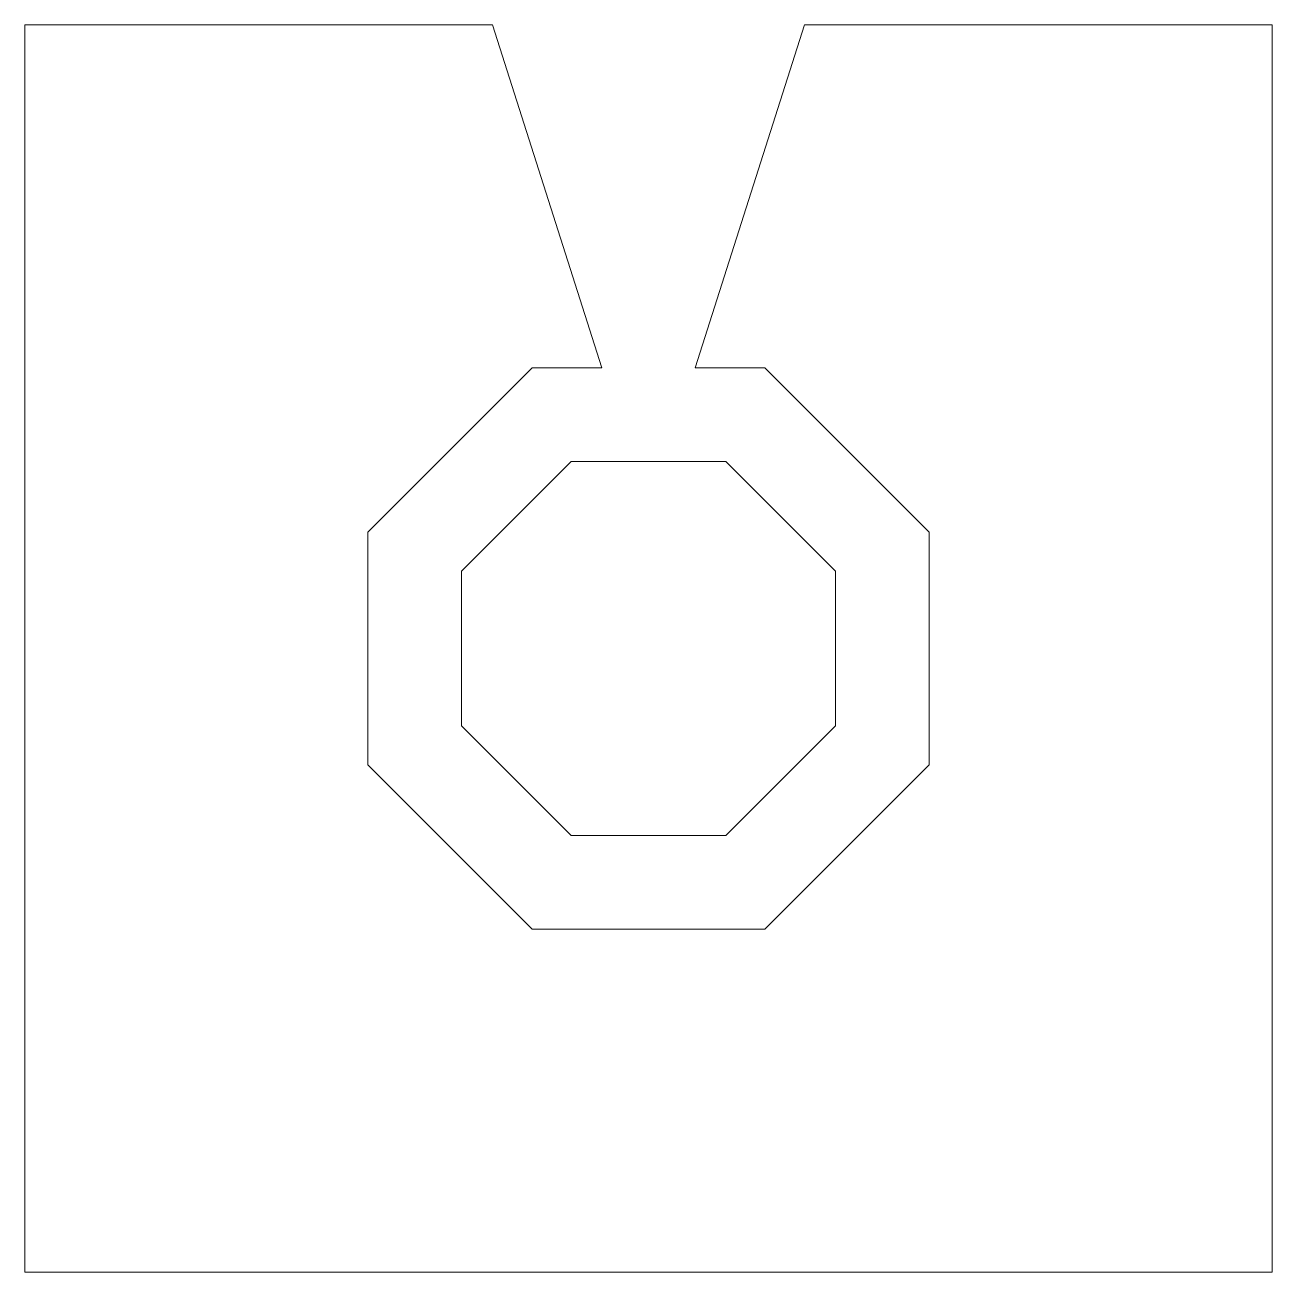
# Model space of a CAD drawing. Header units: millimetres. Extents: x -40 to 40, y -40 to 40.
import ezdxf

# ---------------------------------------------------------------- set-up
doc = ezdxf.new("R2010")
doc.units = ezdxf.units.MM
doc.layers.add('cut', color=1, linetype='CONTINUOUS', lineweight=0)

msp = doc.modelspace()

# ---------------------------------------------------------------- linework, layer by layer
at = {"layer": 'cut'}
for p, q in [((-10, 40), (-40, 40)), ((-40, 40), (-40, -40)), ((-3, 18), (-10, 40)), ((3, 18), (10, 40)), ((40, 40), (10, 40)), ((40, -40), (40, 40)), ((-18, 7.456), (-7.456, 18)), ((-7.456, 18), (-3, 18)), ((3, 18), (7.456, 18)), ((7.456, 18), (18, 7.456)), ((-18, -7.456), (-18, 7.456)), ((18, 7.456), (18, -7.456)), ((-7.456, -18), (-18, -7.456)), ((18, -7.456), (7.456, -18)), ((7.456, -18), (-7.456, -18)), ((-40, -40), (40, -40))]:
    msp.add_line(p, q, dxfattribs=at)
msp.add_lwpolyline([(-12, -4.971), (-12, 4.971), (-4.971, 12), (4.971, 12), (12, 4.971), (12, -4.971), (4.971, -12), (-4.971, -12)], close=True, dxfattribs=at)

doc.saveas('drawing.dxf')
